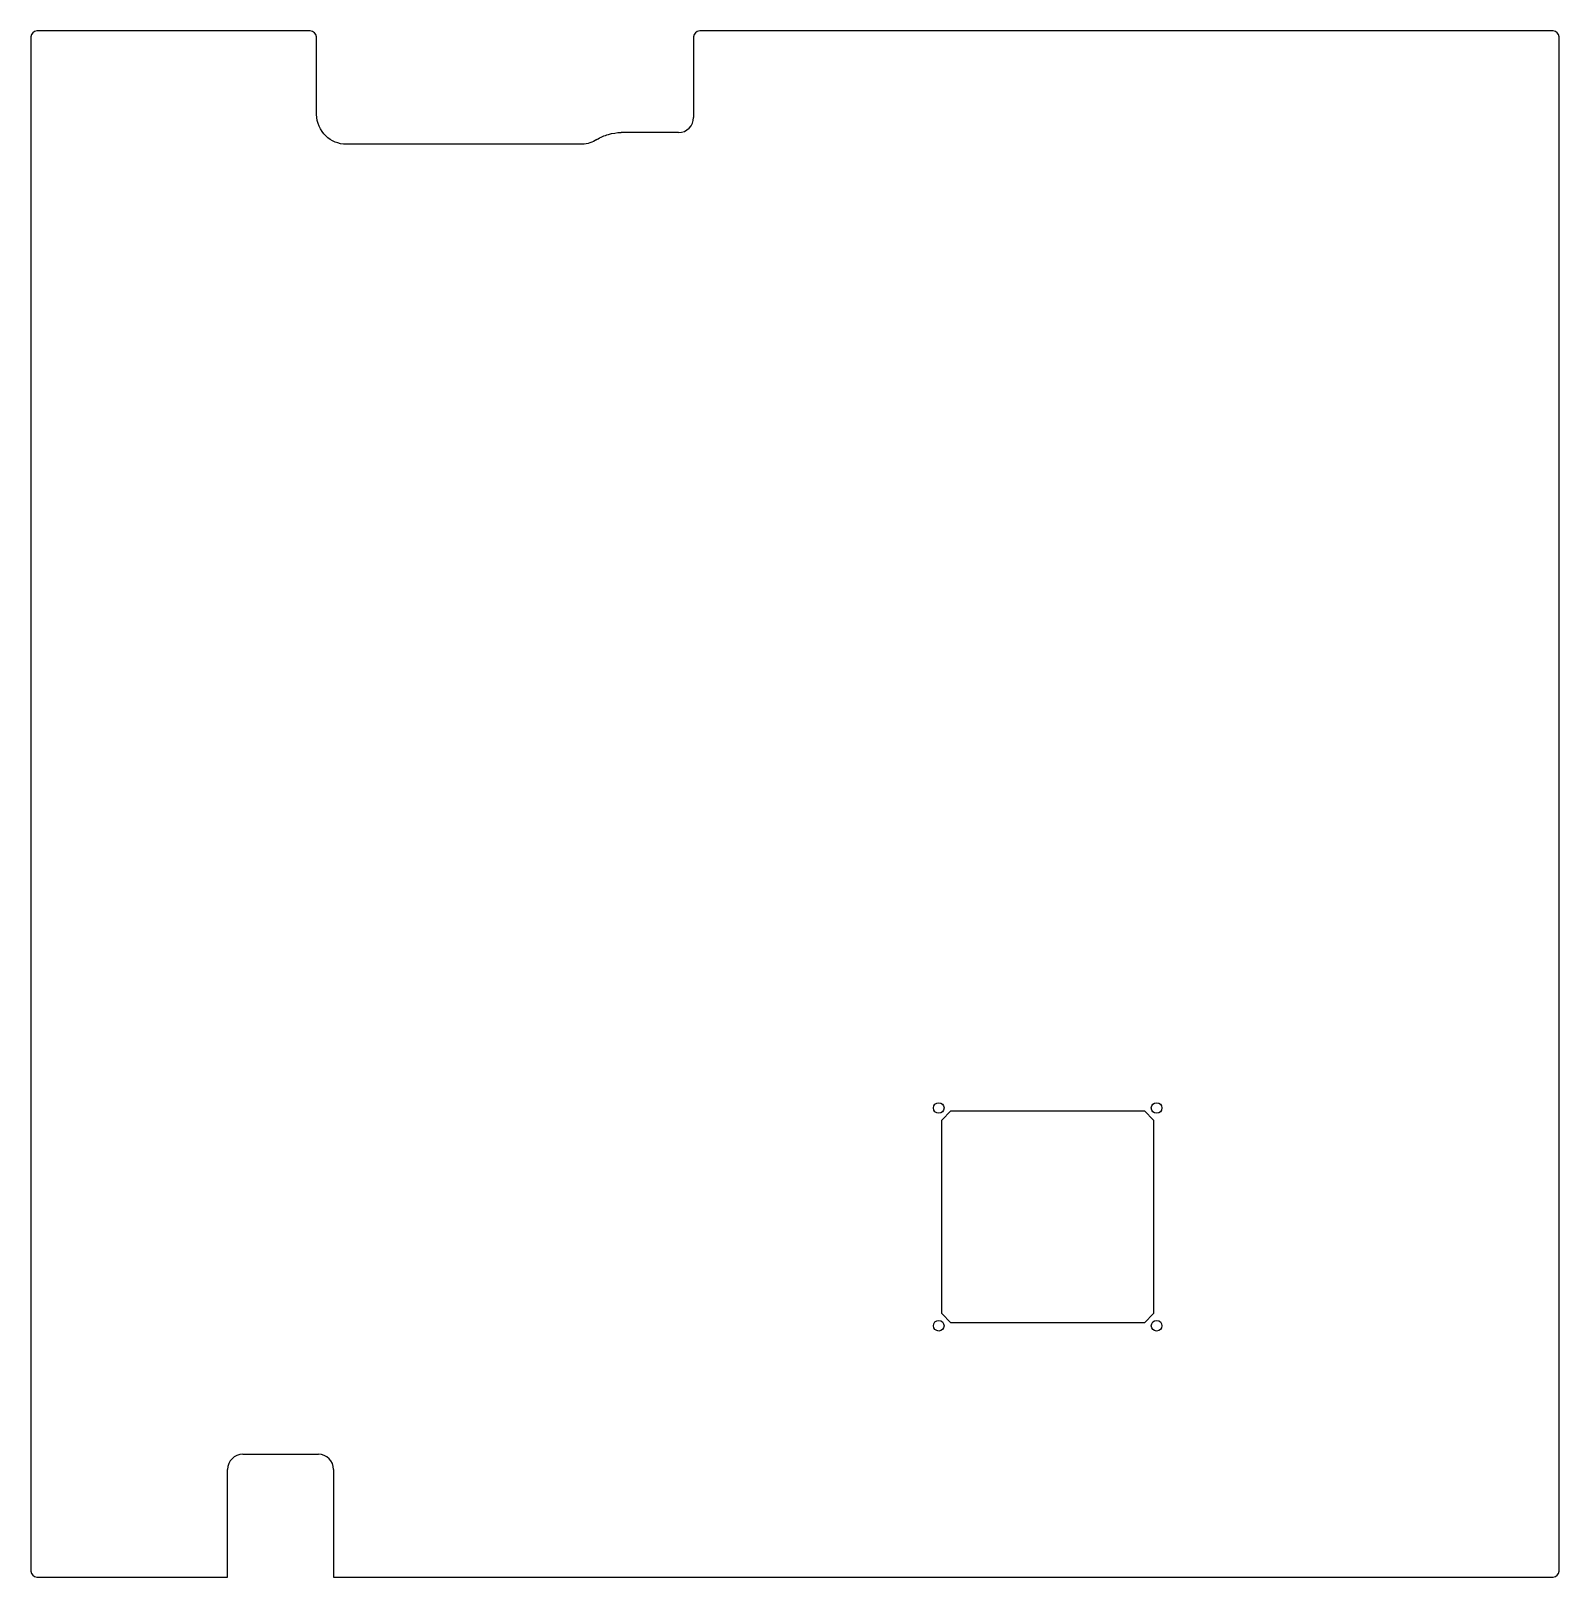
# Model space of a CAD drawing. Header units: millimetres. Extents: x -212 to 292, y 14 to 526.
import ezdxf

# ---------------------------------------------------------------- set-up
doc = ezdxf.new("R2010")
doc.units = ezdxf.units.MM
doc.layers.get('0').update_dxf_attribs({"linetype": 'CONTINUOUS'})

msp = doc.modelspace()

# ---------------------------------------------------------------- linework, layer by layer
for p, q in [((-212.5, 523.6), (-212.5, 16.4)), ((-120.18, 525.6), (-210.5, 525.6)), ((-118.18, 498.62), (-118.18, 523.6)), ((6.5, 523.6), (6.5, 497)), ((290.5, 525.6), (8.5, 525.6)), ((292.5, 16.4), (292.5, 523.6)), ((1.5, 492), (-17.45, 492)), ((-30.7, 488.14), (-108.29, 488.14)), ((-142.5, 55), (-117.5, 55)), ((-147.5, 14.4), (-147.5, 50)), ((-112.5, 50), (-112.5, 14.4)), ((-210.5, 14.4), (-147.5, 14.4)), ((-112.5, 14.4), (290.5, 14.4))]:
    msp.add_line(p, q)
msp.add_lwpolyline([(88.5, 165.5), (91.5, 168.5), (155.5, 168.5), (158.5, 165.5), (158.5, 101.5), (155.5, 98.5), (91.5, 98.5), (88.5, 101.5)], close=True)
for centre in [(87.5, 169.5), (159.5, 169.5), (87.5, 97.5), (159.5, 97.5)]:
    msp.add_circle(centre, 1.75)
for centre, radius, start, end in [((-210.5, 523.6), 2, 90, 180), ((-120.18, 523.6), 2, 0, 90), ((8.5, 523.6), 2, 90, 180), ((290.5, 523.6), 2, 0, 90), ((1.5, 497), 5, -90, 0), ((-142.5, 50), 5, 90, 180), ((-117.5, 50), 5, 0, 90), ((-210.5, 16.4), 2, 180, 270), ((290.5, 16.4), 2, 270, 360)]:
    msp.add_arc(centre, radius, start, end)
for points, knots in [([(-108.29, 488.14), (-110.82, 488.14), (-113.26, 489.13), (-115.05, 490.88), (-116.9, 492.69), (-118.02, 495.29), (-118.16, 498.02), (-118.17, 498.22), (-118.18, 498.42), (-118.18, 498.62)], [-0.42361, -0.42361, -0.42361, -0.42361, 0.28204, 0.28204, 0.28204, 1.01111, 1.01111, 1.01111, 1.064555, 1.064555, 1.064555, 1.064555]), ([(-25.49, 489.66), (-24.3, 490.42), (-23, 491.01), (-20.28, 491.8), (-18.86, 492), (-17.45, 492)], [0, 0, 0, 0, 0.4254321, 0.4254321, 0.8508642, 0.8508642, 0.8508642, 0.8508642]), ([(-25.49, 489.66), (-26.92, 488.75), (-28.58, 488.22), (-30.29, 488.15), (-30.43, 488.15), (-30.57, 488.14), (-30.7, 488.14)], [-0.0951091, -0.0951091, -0.0951091, -0.0951091, 0.3851774, 0.3851774, 0.3851774, 0.4236101, 0.4236101, 0.4236101, 0.4236101])]:
    msp.add_open_spline(points, degree=3, knots=knots)

doc.saveas('drawing.dxf')
